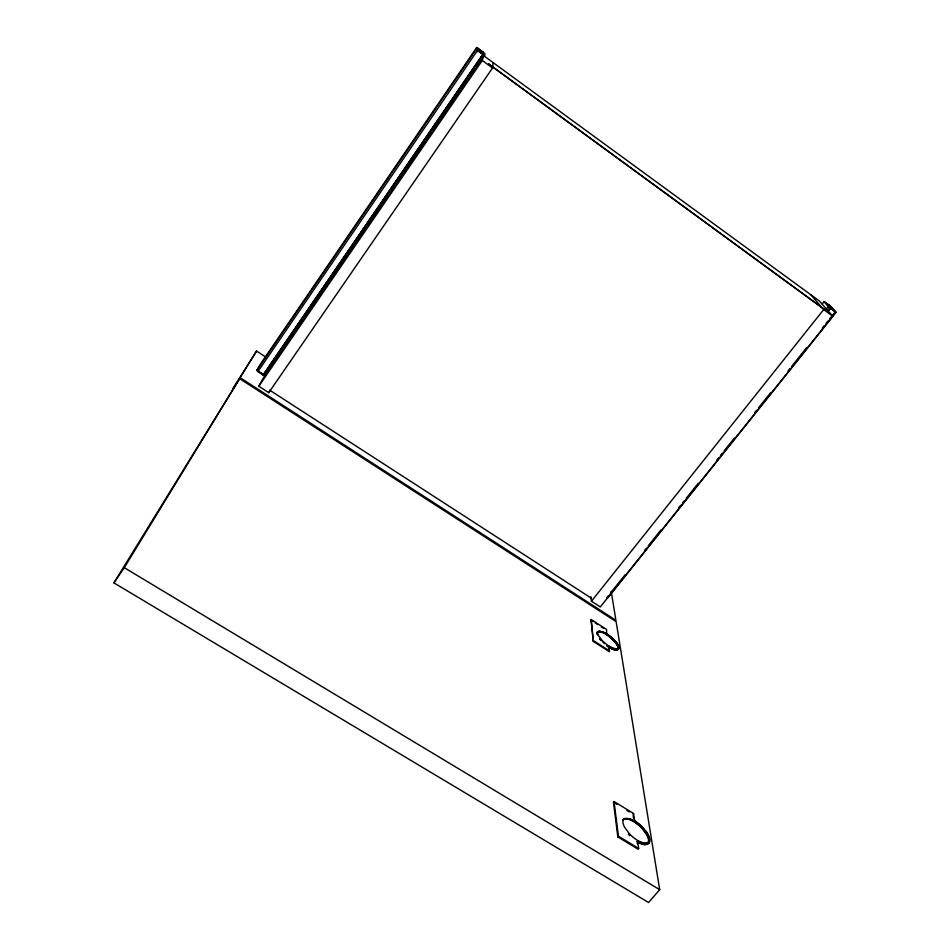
<?xml version="1.0" encoding="UTF-8"?>
<svg xmlns="http://www.w3.org/2000/svg" width="950" height="950" viewBox="0 0 950 950"><rect width="100%" height="100%" fill="white"/><g stroke="black" fill="none" stroke-linecap="round" stroke-linejoin="round"><path stroke-width="1.43" d="M267.995 369.704L258.78 386.246L268.743 392.683L492.551 67.972L493.109 62.605M259.101 371.842L265.228 375.214L484.642 55.29L484.939 53.699L479.014 49.222L477.316 51.751M483.645 54.506L483.218 52.404M258.78 386.246L482.279 60.479L483.289 55.421L819.553 301.138L832.734 316.207L600.317 606.943L591.446 601.219L590.876 596.802M263.043 375.155L482.933 54.245L263.043 375.155L256.749 370.464L260.656 363.755L476.698 47.5L478.444 48.747L476.769 51.193M483.324 52.309L478.052 48.355M478.562 50.979L484.642 55.29M477.684 48.26L477.221 49.994L483.277 54.423L263.673 374.811M256.749 370.464L476.199 49.293L476.698 47.5M268.743 392.683L270.097 390.106M265.228 375.214L268.399 369.514M113.905 582.872L124.284 567.684L239.661 378.682L616.134 621.644L659.704 889.687L648.565 902.5L113.905 582.872L256.536 351.049L265.24 356.725M232.714 388.799L256.536 351.049M257.806 371.759L477.517 50.397L476.199 49.293M293.847 331.752L296.364 328.082M329.056 280.404L331.562 276.735M365.94 226.599L367.614 224.152M407.847 165.466L410.364 161.797M269.242 368.291L279.312 353.602M281.829 349.933L286.864 342.594M290.225 337.689L293.574 332.797M296.091 329.128L301.126 321.777M304.487 316.884L307.848 311.992M311.208 307.088L315.4 300.972M317.074 298.526L322.952 289.952M325.47 286.283L329.674 280.155M333.866 274.039L337.226 269.147M339.744 265.466L343.936 259.35M348.139 253.234L351.488 248.33M354.006 244.661L359.041 237.322M360.727 234.864L367.436 225.079M369.122 222.632L373.314 216.505M374.989 214.059L380.024 206.72M383.384 201.816L387.588 195.7M391.78 189.572L394.298 185.903M397.658 181.011L401.85 174.883M404.367 171.214L411.089 161.429M412.763 158.971L416.124 154.078M418.641 150.409L423.676 143.058M427.037 138.166L430.386 133.273M435.421 125.923L437.938 122.253M441.299 117.361L445.491 111.233M448.02 107.564L452.212 101.436M453.886 98.99L459.764 90.428M462.282 86.759L466.474 80.631M470.678 74.516L474.038 69.611M476.556 65.942L480.747 59.826M822.178 303.964L824.018 301.649L828.946 305.116M591.446 601.219L823.674 309.593L810.837 294.773M826.441 308.774L828.281 306.458L824.018 301.649M827.023 311.173L829.92 307.681L833.946 310.721M827.486 311.576L830.264 308.097L836.095 312.336L607.644 598.084L606.587 597.966L608.439 595.65M827.735 311.861L830.514 308.382M610.292 593.334L625.1 574.798M644.539 550.477L646.392 548.162M648.244 545.834L661.212 529.625M678.799 507.609L680.651 505.293M682.504 502.978L684.356 500.662M686.209 498.346L698.238 483.289M716.751 460.121L718.604 457.805M720.456 455.489L722.309 453.174M724.161 450.858L734.35 438.116M754.716 412.633L756.568 410.305M758.409 407.989L770.45 392.932M788.037 370.928L789.889 368.612M791.742 366.296L806.55 347.759M822.296 328.071L824.149 325.743M826.001 323.428L827.854 321.112M829.694 318.796L835.252 311.849M609.021 646.368L609.235 651.593L593.322 641.416L591.102 619.495L606.528 629.422L606.729 634.41L616.253 643.055A13.454 4.501 39.7 0 1 617.809 649.752L614.389 649.776L608.558 646.938L609.021 646.368L614.852 649.206L618.272 649.182A13.454 4.489 39.7 0 0 616.716 642.497L607.181 633.84M593.322 641.416L591.102 619.495M637.557 840.916L638.673 848.492L638.068 849.193L617.821 836.914L613.474 802.227L614.044 801.539L633.531 813.473L634.576 820.598L640.965 825.455L646.784 832.164A17.468 7.137 43.3 0 1 649.111 842.852L644.908 843.909L637.557 840.916L637.331 844.134M632.961 814.162L633.531 813.473M617.821 836.914L618.414 836.214L614.044 801.539M634.576 820.598L633.994 821.287L640.383 826.144L646.19 832.853A17.468 7.149 43.3 0 1 648.518 843.541L644.326 844.609L636.963 841.605M644.634 843.909L646.76 843.553M825.467 302.67L829.92 307.681M124.284 567.684L659.704 889.687M618.414 836.214L638.673 848.492M613.474 802.227L617.12 804.46M626.869 810.433L629.304 811.918M593.786 640.846L609.698 651.011M590.651 620.065L593.026 621.585M595.401 623.117L597.776 624.637M601.326 626.929L603.701 628.449M240.231 377.756L615.921 620.303L611.206 591.339M263.221 374.822L257.806 370.963M269.752 390.201L590.829 597.859M482.279 60.479L492.551 67.972M823.674 309.593L832.734 316.207M477.517 50.397L482.909 54.34M829.291 305.306L835.109 311.564L828.281 306.458M836.095 312.336L830.906 306.517L824.992 302.159M599.949 639.006L601.338 640.561M608.558 646.938L609.235 651.593M633.163 815.587L633.579 818.437M648.114 842.365A16.483 6.745 43.3 0 0 646.903 834.931L642.188 828.519A16.993 6.959 43.3 0 0 626.43 818.936L624.269 819.221A16.483 6.745 43.3 0 0 622.867 820.337M641.867 843.398A16.993 6.947 43.3 0 1 638.649 842.056M646.38 844.087A17.159 7.018 43.3 0 1 643.981 844.182M643.043 844.016A17.159 7.018 43.3 0 1 638.768 842.401M629.826 835.751A17.159 7.018 43.3 0 1 628.271 834.112M622.986 819.613A17.159 7.018 43.3 0 1 629.007 819.137M630.052 819.494A17.159 7.018 43.3 0 1 644.623 831.119A17.159 7.018 43.3 0 1 648.019 843.113M597.503 634.849A12.682 4.239 39.7 0 1 598.939 631.797L600.673 631.916A13.086 4.37 39.7 0 1 613.142 639.896L616.764 644.397A12.682 4.239 39.7 0 1 616.396 649.503L614.662 649.408A13.086 4.37 39.7 0 1 607.181 645.715M604.497 643.637A13.086 4.37 39.7 0 1 602.822 642.117M597.158 634.184A13.217 4.418 39.7 0 1 606.86 634.612A13.217 4.418 39.7 0 1 618.165 647.793A13.217 4.418 39.7 0 1 607.216 645.917M601.207 640.644A13.217 4.418 39.7 0 1 599.83 639.053M630.052 819.221A17.658 7.22 43.3 0 1 648.707 837.947A17.658 7.22 43.3 0 1 637.498 841.985M626.976 818.342A17.658 7.22 43.3 0 1 628.971 818.841M596.885 632.462A13.597 4.548 39.7 0 1 608.867 635.859A13.597 4.548 39.7 0 1 618.438 648.541A13.597 4.548 39.7 0 1 607.074 645.964M488.597 63.887L825.621 310.306L488.597 63.887M647.354 842.864L642.461 842.709A17.005 6.947 43.3 0 1 629.197 833.506L624.471 826.987A16.483 6.733 43.3 0 1 624.863 818.532L629.767 818.793A17.017 6.947 43.3 0 1 642.782 827.83L647.484 834.242A16.483 6.733 43.3 0 1 647.354 842.864M616.859 648.933L612.904 648.137A13.098 4.37 39.7 0 1 602.49 640.775L598.868 636.227A12.694 4.239 39.7 0 1 599.391 631.227L603.333 632.082A13.098 4.37 39.7 0 1 613.605 639.338L617.215 643.839A12.682 4.239 39.7 0 1 616.847 648.933"/></g></svg>
